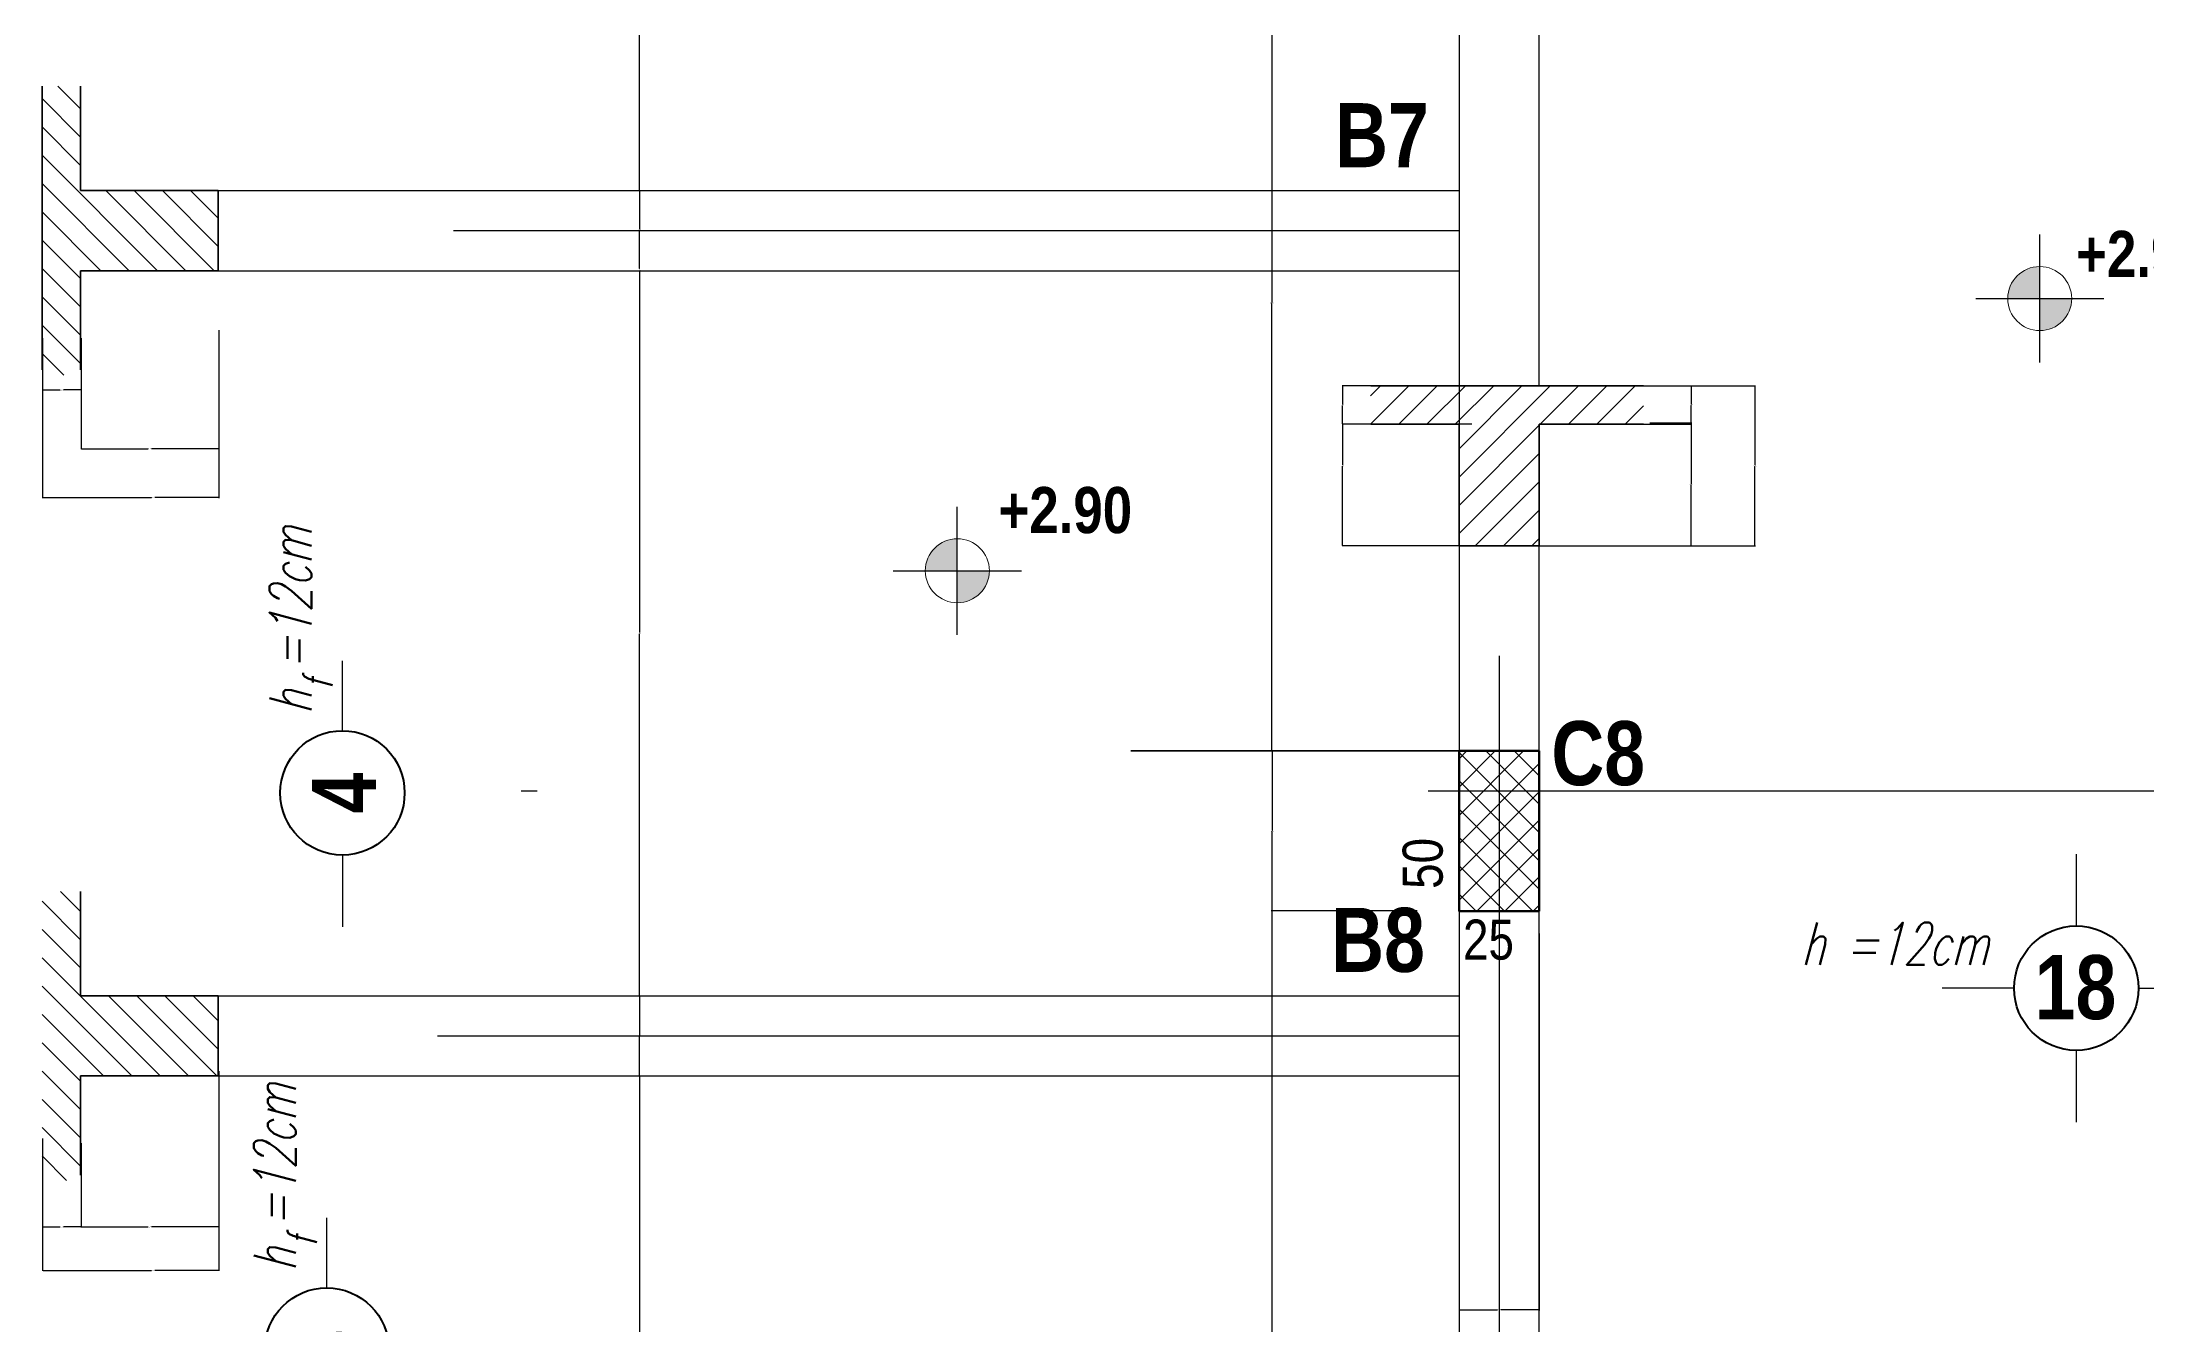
# Model space of a CAD drawing. Header units: millimetres. Extents: x 62 to 4126, y 148 to 2776.
# Drawn here: x 1125 to 1783, y 1011 to 1412 of the extents above; entities that cross this region are included whole.
import ezdxf

# ---------------------------------------------------------------- set-up
doc = ezdxf.new("R2010")
doc.units = ezdxf.units.MM
doc.linetypes.add('DASHDOT', pattern=[25.4, 12.7, -6.35, 0, -6.35])
doc.linetypes.add('Solid Line copy-002', pattern=[1150, 5, -278.333333, 595, -271.666667])
for name, color, linetype, lineweight in [('! Plochi sech', 210, 'Continuous', 25), ('!Armirovka', 210, 'Continuous', 35), ('!Column', 10, 'Continuous', 50), ('!Dimension', 70, 'Continuous', 25), ('!Hatch', 70, 'Continuous', 25), ('!Hf', 132, 'Continuous', 25), ('035', 30, 'Continuous', 30), ('Osi', 70, 'DASHDOT', 25)]:
    doc.layers.add(name, color=color, linetype=linetype, lineweight=lineweight)
doc.layers.add('text', color=7, linetype='Continuous')
doc.styles.add('GENERATED_STYLE_3', font='ARIALNB.TTF')
doc.styles.get("Standard").update_dxf_attribs({"font": 'arial.ttf'})
doc.styles.add('АRM_nadpis', font='simplex.shx', dxfattribs={"width": 0.7, "oblique": 15})
doc.dimstyles.get("Standard").update_dxf_attribs({"dimtxt": 2.5, "dimasz": 2.5, "dimexe": 1.25, "dimexo": 0.625, "dimtad": 1, "dimtxsty": 'Standard', "dimcen": 2.5, "dimazin": 3, "dimtfac": 1, "dimtmove": 0, "dimatfit": 3})

# ---------------------------------------------------------------- blocks, each defined once
blk = doc.blocks.new('*D2216')
at = {"layer": '!Dimension', "color": 0, "lineweight": -2}
for p, q in [((1567.84, 1503.16), (1509.23, 1503.16)), ((1509.41, 1502.98), (1509.41, 1330.72)), ((1509.41, 1190.84), (1509.41, 1330.36)), ((1567.84, 1190.66), (1509.23, 1190.66))]:
    blk.add_line(p, q, dxfattribs=at)
at = {"layer": '!Dimension', "color": 0}
for points in [[(1509.44, 1502.98), (1509.38, 1502.98), (1509.41, 1503.16)], [(1509.38, 1190.84), (1509.44, 1190.84), (1509.41, 1190.66)]]:
    blk.add_solid(points, dxfattribs=at)
at = {"layer": 'Defpoints', "color": 0}
for p in [(1567.91, 1503.16), (1509.41, 1190.66), (1567.91, 1190.66)]:
    blk.add_point(p, dxfattribs=at)
at = {"layer": '!Dimension', "color": 0, "insert": (1509.41, 1330.54), "char_height": 0.18, "attachment_point": 5}
blk.add_mtext('\\A1;312.5000', dxfattribs=at)
blk = doc.blocks.new('*D2217')
at = {"layer": '!Dimension', "color": 0, "lineweight": -2}
for p, q in [((1554.84, 1190.66), (1509.38, 1190.66)), ((1509.56, 1190.48), (1509.56, 1165.84)), ((1509.56, 1140.84), (1509.56, 1165.48)), ((1554.84, 1140.66), (1509.38, 1140.66))]:
    blk.add_line(p, q, dxfattribs=at)
at = {"layer": '!Dimension', "color": 0}
for points in [[(1509.59, 1190.48), (1509.53, 1190.48), (1509.56, 1190.66)], [(1509.53, 1140.84), (1509.59, 1140.84), (1509.56, 1140.66)]]:
    blk.add_solid(points, dxfattribs=at)
at = {"layer": 'Defpoints', "color": 0}
for p in [(1509.56, 1190.66), (1554.91, 1190.66), (1554.91, 1140.66)]:
    blk.add_point(p, dxfattribs=at)
at = {"layer": '!Dimension', "color": 0, "insert": (1509.56, 1165.66), "char_height": 0.18, "attachment_point": 5}
blk.add_mtext('\\A1;50.0000', dxfattribs=at)
blk = doc.blocks.new('*D2336')
at = {"color": 0, "linetype": 'Continuous', "lineweight": -2}
for p, q in [((1571.84, 1304.66), (1531.33, 1304.66)), ((1531.51, 1304.48), (1531.51, 1298.84)), ((1531.51, 1292.84), (1531.51, 1298.48)), ((1571.84, 1292.66), (1531.33, 1292.66))]:
    blk.add_line(p, q, dxfattribs=at)
at = {"color": 0}
for points in [[(1531.54, 1304.48), (1531.48, 1304.48), (1531.51, 1304.66)], [(1531.48, 1292.84), (1531.54, 1292.84), (1531.51, 1292.66)]]:
    blk.add_solid(points, dxfattribs=at)
at = {"layer": 'Defpoints', "color": 0}
for p in [(1531.51, 1304.66), (1571.91, 1304.66), (1571.91, 1292.66)]:
    blk.add_point(p, dxfattribs=at)
at = {"color": 0, "lineweight": 25, "insert": (1531.51, 1298.66), "char_height": 0.18, "attachment_point": 5}
blk.add_mtext('\\A1;12.0000', dxfattribs=at)
blk = doc.blocks.new('*D2337')
at = {"color": 0, "linetype": 'Continuous', "lineweight": -2}
for p, q in [((1567.84, 1292.66), (1531.33, 1292.66)), ((1531.51, 1292.48), (1531.51, 1279.84)), ((1531.51, 1254.84), (1531.51, 1279.48)), ((1567.84, 1254.66), (1531.33, 1254.66))]:
    blk.add_line(p, q, dxfattribs=at)
at = {"color": 0}
for points in [[(1531.54, 1292.48), (1531.48, 1292.48), (1531.51, 1292.66)], [(1531.48, 1254.84), (1531.54, 1254.84), (1531.51, 1254.66)]]:
    blk.add_solid(points, dxfattribs=at)
at = {"layer": 'Defpoints', "color": 0}
for p in [(1567.91, 1292.66), (1531.51, 1254.66), (1567.91, 1254.66)]:
    blk.add_point(p, dxfattribs=at)
at = {"color": 0, "lineweight": 25, "insert": (1531.51, 1279.66), "char_height": 0.18, "attachment_point": 5}
blk.add_mtext('\\A1;38.0000', dxfattribs=at)
blk = doc.blocks.new('*D2338')
at = {"layer": '! Plochi sech', "color": 0, "lineweight": -2}
for p, q in [((1625.47, 1304.66), (1640.64, 1304.66)), ((1640.46, 1304.48), (1640.46, 1298.84)), ((1640.46, 1292.84), (1640.46, 1298.48)), ((1625.47, 1292.66), (1640.64, 1292.66))]:
    blk.add_line(p, q, dxfattribs=at)
at = {"layer": '! Plochi sech', "color": 0}
for points in [[(1640.49, 1304.48), (1640.43, 1304.48), (1640.46, 1304.66)], [(1640.43, 1292.84), (1640.49, 1292.84), (1640.46, 1292.66)]]:
    blk.add_solid(points, dxfattribs=at)
at = {"layer": 'Defpoints', "color": 0}
for p in [(1625.41, 1304.66), (1625.41, 1292.66), (1640.46, 1292.66)]:
    blk.add_point(p, dxfattribs=at)
at = {"layer": '! Plochi sech', "color": 0, "insert": (1640.46, 1298.66), "char_height": 0.18, "attachment_point": 5}
blk.add_mtext('\\A1;12.0000', dxfattribs=at)
blk = doc.blocks.new('*D2339')
at = {"layer": '! Plochi sech', "color": 0, "lineweight": -2}
for p, q in [((1627.47, 1293.16), (1640.59, 1293.16)), ((1640.41, 1292.98), (1640.41, 1274.09)), ((1640.41, 1254.84), (1640.41, 1273.73)), ((1592.97, 1254.66), (1640.59, 1254.66))]:
    blk.add_line(p, q, dxfattribs=at)
at = {"layer": '! Plochi sech', "color": 0}
for points in [[(1640.44, 1292.98), (1640.38, 1292.98), (1640.41, 1293.16)], [(1640.38, 1254.84), (1640.44, 1254.84), (1640.41, 1254.66)]]:
    blk.add_solid(points, dxfattribs=at)
at = {"layer": 'Defpoints', "color": 0}
for p in [(1627.41, 1293.16), (1592.91, 1254.66), (1640.41, 1254.66)]:
    blk.add_point(p, dxfattribs=at)
at = {"layer": '! Plochi sech', "color": 0, "insert": (1640.41, 1273.91), "char_height": 0.18, "attachment_point": 5}
blk.add_mtext('\\A1;38.5000', dxfattribs=at)
blk = doc.blocks.new('*D2340')
at = {"layer": '! Plochi sech', "color": 0, "lineweight": -2}
for p, q in [((1625.47, 1304.66), (1660.49, 1304.66)), ((1660.31, 1304.48), (1660.31, 1279.84)), ((1660.31, 1254.84), (1660.31, 1279.48)), ((1592.97, 1254.66), (1660.49, 1254.66))]:
    blk.add_line(p, q, dxfattribs=at)
at = {"layer": '! Plochi sech', "color": 0}
for points in [[(1660.34, 1304.48), (1660.28, 1304.48), (1660.31, 1304.66)], [(1660.28, 1254.84), (1660.34, 1254.84), (1660.31, 1254.66)]]:
    blk.add_solid(points, dxfattribs=at)
at = {"layer": 'Defpoints', "color": 0}
for p in [(1625.41, 1304.66), (1592.91, 1254.66), (1660.31, 1254.66)]:
    blk.add_point(p, dxfattribs=at)
at = {"layer": '! Plochi sech', "color": 0, "insert": (1660.31, 1279.66), "char_height": 0.18, "attachment_point": 5}
blk.add_mtext('\\A1;50.0000', dxfattribs=at)
blk = doc.blocks.new('*D2400')
at = {"layer": '!Dimension', "color": 0, "lineweight": -2}
for p, q in [((1567.91, 1133.6), (1567.91, 1015.92)), ((1592.91, 1133.6), (1592.91, 1015.92)), ((1568.09, 1016.1), (1579.87, 1016.1)), ((1592.73, 1016.1), (1580.94, 1016.1))]:
    blk.add_line(p, q, dxfattribs=at)
at = {"layer": '!Dimension', "color": 0}
for points in [[(1568.09, 1016.13), (1568.09, 1016.07), (1567.91, 1016.1)], [(1592.73, 1016.07), (1592.73, 1016.13), (1592.91, 1016.1)]]:
    blk.add_solid(points, dxfattribs=at)
at = {"layer": 'Defpoints', "color": 0}
for p in [(1567.91, 1133.66), (1592.91, 1133.66), (1592.91, 1016.1)]:
    blk.add_point(p, dxfattribs=at)
at = {"layer": '!Dimension', "color": 0, "insert": (1580.41, 1016.1), "char_height": 0.18, "attachment_point": 5}
blk.add_mtext('\\A1;25.0000', dxfattribs=at)
blk = doc.blocks.new('*D2426')
at = {"layer": '!Dimension', "color": 0, "lineweight": -2}
for p, q in [((1311.91, 1088.98), (1311.91, 975.84)), ((1311.97, 1089.16), (1312.09, 1089.16)), ((1311.91, 862.34), (1311.91, 975.48)), ((1311.97, 862.16), (1312.09, 862.16))]:
    blk.add_line(p, q, dxfattribs=at)
at = {"layer": '!Dimension', "color": 0}
for points in [[(1311.94, 1088.98), (1311.88, 1088.98), (1311.91, 1089.16)], [(1311.88, 862.34), (1311.94, 862.34), (1311.91, 862.16)]]:
    blk.add_solid(points, dxfattribs=at)
at = {"layer": 'Defpoints', "color": 0}
for p in [(1311.91, 1089.16), (1311.91, 1089.16), (1311.91, 862.16)]:
    blk.add_point(p, dxfattribs=at)
at = {"layer": '!Dimension', "color": 0, "insert": (1311.91, 975.66), "char_height": 0.18, "attachment_point": 5}
blk.add_mtext('\\A1;227.0000', dxfattribs=at)
blk = doc.blocks.new('*D2427')
at = {"layer": '!Dimension', "color": 0, "lineweight": -2}
for p, q in [((1311.91, 1340.48), (1311.91, 1227.59)), ((1311.97, 1340.66), (1312.09, 1340.66)), ((1311.91, 1114.34), (1311.91, 1227.23)), ((1311.97, 1114.16), (1312.09, 1114.16))]:
    blk.add_line(p, q, dxfattribs=at)
at = {"layer": '!Dimension', "color": 0}
for points in [[(1311.94, 1340.48), (1311.88, 1340.48), (1311.91, 1340.66)], [(1311.88, 1114.34), (1311.94, 1114.34), (1311.91, 1114.16)]]:
    blk.add_solid(points, dxfattribs=at)
at = {"layer": 'Defpoints', "color": 0}
for p in [(1311.91, 1340.66), (1311.91, 1340.66), (1311.91, 1114.16)]:
    blk.add_point(p, dxfattribs=at)
at = {"layer": '!Dimension', "color": 0, "insert": (1311.91, 1227.41), "char_height": 0.18, "attachment_point": 5}
blk.add_mtext('\\A1;226.5000', dxfattribs=at)
blk = doc.blocks.new('*D2428')
at = {"layer": '!Dimension', "color": 0, "lineweight": -2}
for p, q in [((1311.91, 1591.98), (1311.91, 1479.09)), ((1311.97, 1592.16), (1312.09, 1592.16)), ((1311.91, 1365.84), (1311.91, 1478.73)), ((1311.97, 1365.66), (1312.09, 1365.66))]:
    blk.add_line(p, q, dxfattribs=at)
at = {"layer": '!Dimension', "color": 0}
for points in [[(1311.94, 1591.98), (1311.88, 1591.98), (1311.91, 1592.16)], [(1311.88, 1365.84), (1311.94, 1365.84), (1311.91, 1365.66)]]:
    blk.add_solid(points, dxfattribs=at)
at = {"layer": 'Defpoints', "color": 0}
for p in [(1311.91, 1592.16), (1311.91, 1592.16), (1311.91, 1365.66)]:
    blk.add_point(p, dxfattribs=at)
at = {"layer": '!Dimension', "color": 0, "insert": (1311.91, 1478.91), "char_height": 0.18, "attachment_point": 5}
blk.add_mtext('\\A1;226.5000', dxfattribs=at)
blk = doc.blocks.new('A$C08487612')
at = {"layer": '!Hf', "color": 4, "linetype": 'Continuous', "lineweight": 25}
for p, q in [((228.1, 613), (228.1, 831.2)), ((228.1, 224.3), (228.1, 0))]:
    blk.add_line(p, q, dxfattribs=at)
at = {"layer": '!Hf', "color": 4, "linetype": 'Continuous', "lineweight": 40}
blk.add_circle((228.1, 418.7), 194.3, dxfattribs=at)
at = {"layer": '!Hf', "style": 'АRM_nadpis', "oblique": 15, "width": 0.7}
for s, height, p in [('h =12cm', 131.22, (131.2, 663.4)), ('f', 91.9, (197.3, 741.8))]:
    blk.add_text(s, height=height, rotation=90, dxfattribs=at).set_placement(p)
at = {"layer": '!Hf', "color": 4, "linetype": 'Continuous', "lineweight": 5, "insert": (132.8, 418.7), "char_height": 200, "attachment_point": 2, "rotation": 90, "style": 'GENERATED_STYLE_3'}
blk.add_mtext('5', dxfattribs=at)
blk = doc.blocks.new('A$C7118115C')
at = {"layer": '!Hf', "color": 4, "linetype": 'Continuous', "lineweight": 25}
for p, q in [((228.1, 613), (228.1, 831.2)), ((228.1, 224.3), (228.1, 0))]:
    blk.add_line(p, q, dxfattribs=at)
at = {"layer": '!Hf', "color": 4, "linetype": 'Continuous', "lineweight": 40}
blk.add_circle((228.1, 418.7), 194.3, dxfattribs=at)
at = {"layer": '!Hf', "style": 'АRM_nadpis', "oblique": 15, "width": 0.7}
for s, height, p in [('h =12cm', 131.22, (131.2, 663.4)), ('f', 91.9, (197.3, 741.8))]:
    blk.add_text(s, height=height, rotation=90, dxfattribs=at).set_placement(p)
at = {"layer": '!Hf', "color": 4, "linetype": 'Continuous', "lineweight": 5, "insert": (132.8, 418.7), "char_height": 200, "attachment_point": 2, "rotation": 90, "style": 'GENERATED_STYLE_3'}
blk.add_mtext('4', dxfattribs=at)
blk = doc.blocks.new('*D2434')
at = {"layer": '!Dimension', "color": 0, "lineweight": -2}
for p, q in [((1311.84, 1114.16), (1311.73, 1114.16)), ((1311.91, 1113.98), (1311.91, 1101.84)), ((1311.91, 1089.34), (1311.91, 1101.48)), ((1311.84, 1089.16), (1311.73, 1089.16))]:
    blk.add_line(p, q, dxfattribs=at)
at = {"layer": '!Dimension', "color": 0}
for points in [[(1311.94, 1113.98), (1311.88, 1113.98), (1311.91, 1114.16)], [(1311.88, 1089.34), (1311.94, 1089.34), (1311.91, 1089.16)]]:
    blk.add_solid(points, dxfattribs=at)
at = {"layer": 'Defpoints', "color": 0}
for p in [(1311.91, 1114.16), (1311.91, 1089.16), (1311.91, 1089.16)]:
    blk.add_point(p, dxfattribs=at)
at = {"layer": '!Dimension', "color": 0, "insert": (1311.91, 1101.66), "char_height": 0.18, "attachment_point": 5}
blk.add_mtext('\\A1;25.0000', dxfattribs=at)
blk = doc.blocks.new('*D2435')
at = {"layer": '!Dimension', "color": 0, "lineweight": -2}
for p, q in [((1311.84, 1365.66), (1311.73, 1365.66)), ((1311.91, 1365.48), (1311.91, 1353.59)), ((1311.91, 1341.34), (1311.91, 1353.23)), ((1311.84, 1341.16), (1311.73, 1341.16))]:
    blk.add_line(p, q, dxfattribs=at)
at = {"layer": '!Dimension', "color": 0}
for points in [[(1311.94, 1365.48), (1311.88, 1365.48), (1311.91, 1365.66)], [(1311.88, 1341.34), (1311.94, 1341.34), (1311.91, 1341.16)]]:
    blk.add_solid(points, dxfattribs=at)
at = {"layer": 'Defpoints', "color": 0}
for p in [(1311.91, 1365.66), (1311.91, 1341.16), (1311.91, 1341.16)]:
    blk.add_point(p, dxfattribs=at)
at = {"layer": '!Dimension', "color": 0, "insert": (1311.91, 1353.41), "char_height": 0.18, "attachment_point": 5}
blk.add_mtext('\\A1;24.5000', dxfattribs=at)
blk = doc.blocks.new('*D2543')
at = {"layer": '! Plochi sech', "color": 0, "lineweight": -2}
for p, q in [((1125.41, 1068.1), (1125.41, 1041.79)), ((1137.41, 1068.1), (1137.41, 1041.79)), ((1125.59, 1041.97), (1130.88, 1041.97)), ((1137.23, 1041.97), (1131.93, 1041.97))]:
    blk.add_line(p, q, dxfattribs=at)
at = {"layer": '! Plochi sech', "color": 0}
for points in [[(1125.59, 1042), (1125.59, 1041.94), (1125.41, 1041.97)], [(1137.23, 1041.94), (1137.23, 1042), (1137.41, 1041.97)]]:
    blk.add_solid(points, dxfattribs=at)
at = {"layer": 'Defpoints', "color": 0}
for p in [(1125.41, 1068.16), (1137.41, 1068.16), (1137.41, 1041.97)]:
    blk.add_point(p, dxfattribs=at)
at = {"layer": '! Plochi sech', "color": 0, "insert": (1131.41, 1041.97), "char_height": 0.18, "attachment_point": 5}
blk.add_mtext('\\A1;12.0000', dxfattribs=at)
blk = doc.blocks.new('*D2544')
at = {"layer": '! Plochi sech', "color": 0, "lineweight": -2}
for p, q in [((1180.41, 1089.1), (1180.41, 1041.79)), ((1137.41, 1068.1), (1137.41, 1041.79)), ((1137.59, 1041.97), (1158.37, 1041.97)), ((1180.23, 1041.97), (1159.44, 1041.97))]:
    blk.add_line(p, q, dxfattribs=at)
at = {"layer": '! Plochi sech', "color": 0}
for points in [[(1137.59, 1042), (1137.59, 1041.94), (1137.41, 1041.97)], [(1180.23, 1041.94), (1180.23, 1042), (1180.41, 1041.97)]]:
    blk.add_solid(points, dxfattribs=at)
at = {"layer": 'Defpoints', "color": 0}
for p in [(1180.41, 1089.16), (1137.41, 1068.16), (1180.41, 1041.97)]:
    blk.add_point(p, dxfattribs=at)
at = {"layer": '! Plochi sech', "color": 0, "insert": (1158.91, 1041.97), "char_height": 0.18, "attachment_point": 5}
blk.add_mtext('\\A1;43.0000', dxfattribs=at)
blk = doc.blocks.new('*D2545')
at = {"layer": '! Plochi sech', "color": 0, "lineweight": -2}
for p, q in [((1180.41, 1090.6), (1180.41, 1028.22)), ((1125.41, 1069.6), (1125.41, 1028.22)), ((1125.59, 1028.4), (1159.37, 1028.4)), ((1180.23, 1028.4), (1160.44, 1028.4))]:
    blk.add_line(p, q, dxfattribs=at)
at = {"layer": '! Plochi sech', "color": 0}
for points in [[(1125.59, 1028.43), (1125.59, 1028.37), (1125.41, 1028.4)], [(1180.23, 1028.37), (1180.23, 1028.43), (1180.41, 1028.4)]]:
    blk.add_solid(points, dxfattribs=at)
at = {"layer": 'Defpoints', "color": 0}
for p in [(1180.41, 1090.66), (1125.41, 1069.66), (1180.41, 1028.4)]:
    blk.add_point(p, dxfattribs=at)
at = {"layer": '! Plochi sech', "color": 0, "insert": (1159.91, 1028.4), "char_height": 0.18, "attachment_point": 5}
blk.add_mtext('\\A1;55.0000', dxfattribs=at)
blk = doc.blocks.new('*D2546')
at = {"layer": '! Plochi sech', "color": 0, "lineweight": -2}
for p, q in [((1125.41, 1319.6), (1125.41, 1303.21)), ((1137.41, 1319.6), (1137.41, 1303.21)), ((1125.59, 1303.39), (1130.88, 1303.39)), ((1137.23, 1303.39), (1131.93, 1303.39))]:
    blk.add_line(p, q, dxfattribs=at)
at = {"layer": '! Plochi sech', "color": 0}
for points in [[(1125.59, 1303.42), (1125.59, 1303.36), (1125.41, 1303.39)], [(1137.23, 1303.36), (1137.23, 1303.42), (1137.41, 1303.39)]]:
    blk.add_solid(points, dxfattribs=at)
at = {"layer": 'Defpoints', "color": 0}
for p in [(1125.41, 1319.66), (1137.41, 1319.66), (1137.41, 1303.39)]:
    blk.add_point(p, dxfattribs=at)
at = {"layer": '! Plochi sech', "color": 0, "insert": (1131.41, 1303.39), "char_height": 0.18, "attachment_point": 5}
blk.add_mtext('\\A1;12.0000', dxfattribs=at)
blk = doc.blocks.new('*D2547')
at = {"layer": '! Plochi sech', "color": 0, "lineweight": -2}
for p, q in [((1180.41, 1322.1), (1180.41, 1284.85)), ((1137.41, 1311.1), (1137.41, 1284.85)), ((1137.59, 1285.03), (1158.37, 1285.03)), ((1180.23, 1285.03), (1159.44, 1285.03))]:
    blk.add_line(p, q, dxfattribs=at)
at = {"layer": '! Plochi sech', "color": 0}
for points in [[(1137.59, 1285.06), (1137.59, 1285), (1137.41, 1285.03)], [(1180.23, 1285), (1180.23, 1285.06), (1180.41, 1285.03)]]:
    blk.add_solid(points, dxfattribs=at)
at = {"layer": 'Defpoints', "color": 0}
for p in [(1180.41, 1322.16), (1137.41, 1311.16), (1180.41, 1285.03)]:
    blk.add_point(p, dxfattribs=at)
at = {"layer": '! Plochi sech', "color": 0, "insert": (1158.91, 1285.03), "char_height": 0.18, "attachment_point": 5}
blk.add_mtext('\\A1;43.0000', dxfattribs=at)
blk = doc.blocks.new('*D2548')
at = {"layer": '! Plochi sech', "color": 0, "lineweight": -2}
for p, q in [((1180.41, 1322.1), (1180.41, 1269.59)), ((1125.41, 1311.1), (1125.41, 1269.59)), ((1125.59, 1269.77), (1159.37, 1269.77)), ((1180.23, 1269.77), (1160.44, 1269.77))]:
    blk.add_line(p, q, dxfattribs=at)
at = {"layer": '! Plochi sech', "color": 0}
for points in [[(1125.59, 1269.8), (1125.59, 1269.74), (1125.41, 1269.77)], [(1180.23, 1269.74), (1180.23, 1269.8), (1180.41, 1269.77)]]:
    blk.add_solid(points, dxfattribs=at)
at = {"layer": 'Defpoints', "color": 0}
for p in [(1180.41, 1322.16), (1125.41, 1311.16), (1180.41, 1269.77)]:
    blk.add_point(p, dxfattribs=at)
at = {"layer": '! Plochi sech', "color": 0, "insert": (1159.9, 1269.77), "char_height": 0.18, "attachment_point": 5}
blk.add_mtext('\\A1;55.0000', dxfattribs=at)
blk = doc.blocks.new('*D2571')
at = {"layer": '!Dimension', "color": 0, "lineweight": -2}
for p, q in [((1554.84, 1140.66), (1509.23, 1140.66)), ((1509.41, 1140.48), (1509.41, 1005.09)), ((1509.41, 869.34), (1509.41, 1004.73)), ((1554.84, 869.16), (1509.23, 869.16))]:
    blk.add_line(p, q, dxfattribs=at)
at = {"layer": '!Dimension', "color": 0}
for points in [[(1509.44, 1140.48), (1509.38, 1140.48), (1509.41, 1140.66)], [(1509.38, 869.34), (1509.44, 869.34), (1509.41, 869.16)]]:
    blk.add_solid(points, dxfattribs=at)
at = {"layer": 'Defpoints', "color": 0}
for p in [(1509.41, 1140.66), (1554.91, 1140.66), (1554.91, 869.16)]:
    blk.add_point(p, dxfattribs=at)
at = {"layer": '!Dimension', "color": 0, "insert": (1509.41, 1004.91), "char_height": 0.18, "attachment_point": 5}
blk.add_mtext('\\A1;271.5000', dxfattribs=at)

msp = doc.modelspace()

# ---------------------------------------------------------------- hatches: boundary and pattern name
at = {"layer": '!Hatch'}
h = msp.add_hatch(dxfattribs=at)
h.set_pattern_fill('ANSI37', color=256, scale=50)
h.set_pattern_definition([(45, (-894949.697, -493471.8046), (-4.419417382, 4.419417382), []), (135, (-894949.697, -493471.8046), (-4.419417382, -4.419417382), [])])
h.paths.add_polyline_path([(1580.417, 1190.637), (1567.917, 1190.637), (1567.917, 1165.635), (1580.417, 1165.637)])
h.paths.add_polyline_path([(1592.917, 1190.637), (1580.417, 1190.637), (1580.417, 1165.637), (1592.917, 1165.639)])
h.paths.add_polyline_path([(1580.417, 1165.637), (1580.417, 1142.857), (1592.917, 1142.857), (1592.917, 1165.639)])
h.paths.add_polyline_path([(1580.417, 1165.637), (1567.917, 1165.635), (1567.917, 1142.857), (1580.417, 1142.857)])
h.paths.add_polyline_path([(1580.417, 1142.857), (1567.917, 1142.857), (1567.917, 1140.637), (1580.417, 1140.637)])
h.paths.add_polyline_path([(1592.917, 1142.857), (1580.417, 1142.857), (1580.417, 1140.637), (1592.917, 1140.637)])
at = {"linetype": 'Continuous', "lineweight": 25}
h = msp.add_hatch(dxfattribs=at)
h.set_pattern_fill('ANSI31', scale=50, angle=90, style=0)
h.set_pattern_definition([(135, (485585.756, -882820.1455), (-4.419417382, -4.419417382), [])])
h.paths.add_polyline_path([(1137.237, 1365.63), (1137.237, 1398.258), (1125.237, 1398.258), (1125.237, 1308.002), (1137.237, 1308.002), (1137.237, 1340.63), (1180.237, 1340.63), (1180.237, 1365.63)])
at = {"linetype": 'Continuous', "lineweight": 20}
h = msp.add_hatch(color=7, dxfattribs=at)
h.paths.add_polyline_path([(1739.308, 1331.918), (1749.308, 1331.918), (1749.308, 1341.918, 0.4142136)])
h.paths.add_polyline_path([(1749.308, 1331.918), (1749.308, 1321.918, 0.4142136), (1759.308, 1331.918)])
h = msp.add_hatch(dxfattribs=at)
h.set_pattern_fill('ANSI31', scale=50, style=0)
h.set_pattern_definition([(45, (-892800.597, -495362.454), (-4.419417382, 4.419417382), [])])
h.paths.add_polyline_path([(1592.919, 1290.646), (1592.919, 1292.646), (1625.547, 1292.646), (1625.547, 1304.646), (1540.205, 1304.646), (1540.205, 1292.646), (1567.919, 1292.646), (1567.919, 1254.646), (1592.919, 1254.646)])
h = msp.add_hatch(color=7, dxfattribs=at)
h.paths.add_polyline_path([(1401.156, 1246.908), (1411.156, 1246.908), (1411.156, 1256.908, 0.4142136)])
h.paths.add_polyline_path([(1411.156, 1246.908), (1411.156, 1236.908, 0.4142136), (1421.156, 1246.908)])
at = {"linetype": 'Continuous', "lineweight": 25}
h = msp.add_hatch(dxfattribs=at)
h.set_pattern_fill('ANSI31', scale=50, angle=90, style=0)
h.set_pattern_definition([(135, (485585.75, -883053.139), (-4.419417382, -4.419417382), [])])
h.paths.add_polyline_path([(1137.231, 1114.137), (1137.231, 1146.765), (1125.231, 1146.765), (1125.231, 1056.508), (1137.231, 1056.508), (1137.231, 1089.137), (1180.231, 1089.137), (1180.231, 1114.137)])

# ---------------------------------------------------------------- linework, layer by layer
at = {"layer": '!Armirovka', "color": 2}
msp.add_line((1592.917, 1190.637), (1465.405, 1190.637), dxfattribs=at)
at = {"layer": '!Column'}
msp.add_lwpolyline([(1567.917, 1190.637), (1567.917, 1140.637), (1592.917, 1140.637), (1592.917, 1190.637)], close=True, dxfattribs=at)
at = {"color": 7, "linetype": 'Continuous', "lineweight": 25}
for p, q in [((1567.921, 1409.618), (1567.921, 1385.117)), ((1749.308, 1311.918), (1749.308, 1351.918)), ((1729.308, 1331.918), (1769.308, 1331.918)), ((1411.156, 1226.908), (1411.156, 1266.908)), ((1391.156, 1246.908), (1431.156, 1246.908))]:
    msp.add_line(p, q, dxfattribs=at)
at = {"color": 3, "linetype": 'Continuous', "lineweight": 35}
for p, q in [((1125.237, 1309.669), (1125.237, 1398.258)), ((1137.237, 1365.63), (1137.237, 1398.258)), ((1137.237, 1365.63), (1180.237, 1365.63)), ((1180.237, 1340.63), (1180.237, 1365.63)), ((1137.237, 1340.63), (1180.237, 1340.63)), ((1137.237, 1309.669), (1137.237, 1340.63)), ((1540.291, 1304.646), (1625.547, 1304.646)), ((1540.291, 1292.646), (1567.919, 1292.646)), ((1567.919, 1292.646), (1567.919, 1254.646)), ((1592.919, 1292.646), (1625.547, 1292.646)), ((1592.919, 1292.646), (1592.919, 1254.646)), ((1567.919, 1254.646), (1592.919, 1254.646)), ((1137.231, 1114.137), (1137.231, 1146.765)), ((1137.231, 1114.137), (1180.231, 1114.137)), ((1180.222, 1089.137), (1180.222, 1114.137)), ((1137.231, 1089.137), (1180.231, 1089.137)), ((1137.231, 1058.175), (1137.231, 1089.137))]:
    msp.add_line(p, q, dxfattribs=at)
at = {"color": 4, "linetype": 'Continuous', "lineweight": 25}
for p, q in [((1760.725, 1158.4), (1760.725, 1135.966)), ((1741.292, 1116.533), (1718.857, 1116.533)), ((1780.158, 1116.533), (1801.981, 1116.533)), ((1760.725, 1097.099), (1760.725, 1074.665))]:
    msp.add_line(p, q, dxfattribs=at)
at = {"color": 7, "linetype": 'Continuous', "lineweight": 20}
for centre in [(1749.308, 1331.918), (1411.156, 1246.908)]:
    msp.add_circle(centre, 10, dxfattribs=at)
at = {"color": 4, "linetype": 'Continuous', "lineweight": 40}
msp.add_circle((1760.725, 1116.533), 19.433, dxfattribs=at)
at = {"layer": '035'}
for p, q in [((1567.921, 1505.63), (1567.919, 1304.646)), ((1592.919, 1304.646), (1592.921, 1505.63)), ((1180.237, 1365.63), (1567.92, 1365.63)), ((1180.237, 1340.63), (1567.92, 1340.63)), ((1567.919, 1313.504), (1567.906, 860.761)), ((1592.906, 829.088), (1592.919, 1290.646)), ((1180.222, 1114.137), (1567.913, 1114.137)), ((1180.222, 1089.137), (1567.913, 1089.137))]:
    msp.add_line(p, q, dxfattribs=at)
at = {"layer": 'Osi', "linetype": 'Solid Line copy-002', "lineweight": 25}
for p, q in [((1580.421, 2653.659), (1580.421, 211.257)), ((970.421, 1353.13), (1567.92, 1353.13)), ((124.878, 1178.137), (4062.963, 1178.137)), ((965.411, 1101.637), (1567.913, 1101.637))]:
    msp.add_line(p, q, dxfattribs=at)

# ---------------------------------------------------------------- block references
at = {"layer": '!Hf', "xscale": 0.1, "yscale": 0.1, "zscale": 0.1}
for name, p in [('A$C7118115C', (1196.252, 1135.656)), ('A$C08487612', (1191.364, 961.658))]:
    msp.add_blockref(name, p, dxfattribs=at)

# ---------------------------------------------------------------- texts
at = {"layer": 'text', "style": 'АRM_nadpis', "oblique": 15, "width": 0.7}
msp.add_text('h =12cm', height=13.122, dxfattribs=at).set_placement((1674.692, 1123.884))
at = {"layer": 'text', "color": 3, "linetype": 'Continuous', "lineweight": 5, "char_height": 20, "attachment_point": 2, "style": 'GENERATED_STYLE_3'}
for s, insert in [('B7', (1543.807, 1392.947)), ('B8', (1542.597, 1141.629))]:
    msp.add_mtext(s, dxfattribs=dict(at, insert=insert))
at = {"layer": 'text', "color": 6, "linetype": 'Continuous', "lineweight": 5, "attachment_point": 2, "style": 'GENERATED_STYLE_3'}
for s, insert, char_height in [('+2.90', (1781.54, 1353.071), 14.4), ('+2.90', (1444.888, 1273.061), 14.4), ('C8', (1611.364, 1199.936), 20), ('{\\fArial Narrow|b0|i0|c204|p34;25}', (1577.089, 1137.967), 12.5)]:
    msp.add_mtext(s, dxfattribs=dict(at, insert=insert, char_height=char_height))
at = {"layer": 'text', "color": 6, "linetype": 'Continuous', "lineweight": 5, "insert": (1550.275, 1155.506), "char_height": 12.5, "attachment_point": 2, "rotation": 90, "style": 'GENERATED_STYLE_3'}
msp.add_mtext('{\\fArial Narrow|b0|i0|c204|p34;50}', dxfattribs=at)
at = {"layer": 'text', "color": 4, "linetype": 'Continuous', "lineweight": 5, "insert": (1760.481, 1126.862), "char_height": 20, "attachment_point": 2, "style": 'GENERATED_STYLE_3'}
msp.add_mtext('18', dxfattribs=at)

# ---------------------------------------------------------------- dimensions: what is measured, and where the dimension line sits
at = {"layer": '! Plochi sech'}
for base, p1, p2, picture, middle in [((1180.405, 1269.766), (1125.405, 1311.16), (1180.405, 1322.16), '*D2548', (1159.904, 1269.766)), ((1180.405, 1028.4), (1125.405, 1069.66), (1180.405, 1090.66), '*D2545', (1159.905, 1028.4))]:
    dim = msp.add_linear_dim(base=base, p1=p1, p2=p2, dimstyle='Standard', dxfattribs=at)
    dim.commit()
    dim.dimension.update_dxf_attribs({"geometry": picture, "text_midpoint": middle, "dimtype": 160})
for base, p1, p2, picture, middle in [((1180.405, 1285.03), (1137.405, 1311.16), (1180.405, 1322.16), '*D2547', (1158.905, 1285.03)), ((1137.405, 1303.388), (1125.405, 1319.66), (1137.405, 1319.66), '*D2546', (1131.405, 1303.388)), ((1180.405, 1041.968), (1137.405, 1068.16), (1180.405, 1089.16), '*D2544', (1158.905, 1041.968)), ((1137.405, 1041.968), (1125.405, 1068.16), (1137.405, 1068.16), '*D2543', (1131.405, 1041.968))]:
    dim = msp.add_linear_dim(base=base, p1=p1, p2=p2, dimstyle='Standard', dxfattribs=at)
    dim.commit()
    dim.dimension.update_dxf_attribs({"geometry": picture, "text_midpoint": middle})
for base, p1, p2, picture, middle in [((1660.305, 1254.66), (1625.405, 1304.66), (1592.905, 1254.66), '*D2340', (1660.305, 1279.66)), ((1640.455, 1292.66), (1625.405, 1304.66), (1625.405, 1292.66), '*D2338', (1640.455, 1298.66)), ((1640.405, 1254.66), (1627.405, 1293.16), (1592.905, 1254.66), '*D2339', (1640.405, 1273.91))]:
    dim = msp.add_linear_dim(base=base, p1=p1, p2=p2, angle=90, dimstyle='Standard', dxfattribs=at)
    dim.commit()
    dim.dimension.update_dxf_attribs({"geometry": picture, "text_midpoint": middle})
at = {"layer": '!Dimension'}
for base, p1, p2, angle, picture, middle in [((1311.905, 1592.16), (1311.905, 1365.66), (1311.905, 1592.16), 270, '*D2428', (1311.905, 1478.91)), ((1311.905, 1341.16), (1311.905, 1365.66), (1311.905, 1341.16), 90, '*D2435', (1311.905, 1353.41)), ((1311.905, 1340.66), (1311.905, 1114.16), (1311.905, 1340.66), 270, '*D2427', (1311.905, 1227.41)), ((1509.556, 1190.66), (1554.905, 1140.66), (1554.905, 1190.66), 90, '*D2217', (1509.556, 1165.66)), ((1509.405, 1140.66), (1554.905, 869.16), (1554.905, 1140.66), 90, '*D2571', (1509.405, 1004.91)), ((1311.905, 1089.16), (1311.905, 1114.16), (1311.905, 1089.16), 90, '*D2434', (1311.905, 1101.66)), ((1311.905, 1089.16), (1311.905, 862.16), (1311.905, 1089.16), 270, '*D2426', (1311.905, 975.66))]:
    dim = msp.add_linear_dim(base=base, p1=p1, p2=p2, angle=angle, dimstyle='Standard', dxfattribs=at)
    dim.commit()
    dim.dimension.update_dxf_attribs({"geometry": picture, "text_midpoint": middle})
dim = msp.add_linear_dim(base=(1509.405, 1190.66), p1=(1567.905, 1503.16), p2=(1567.905, 1190.66), angle=90, dimstyle='Standard', dxfattribs=at)
dim.commit()
dim.dimension.update_dxf_attribs({"geometry": '*D2216', "text_midpoint": (1509.405, 1330.538), "dimtype": 160})
dim = msp.add_linear_dim(base=(1592.905, 1016.103), p1=(1567.905, 1133.66), p2=(1592.905, 1133.66), dimstyle='Standard', dxfattribs=at)
dim.commit()
dim.dimension.update_dxf_attribs({"geometry": '*D2400', "text_midpoint": (1580.405, 1016.103)})
at = {"color": 7, "linetype": 'Continuous', "lineweight": 25}
for base, p1, p2, picture, middle in [((1531.505, 1304.66), (1571.905, 1292.66), (1571.905, 1304.66), '*D2336', (1531.505, 1298.66)), ((1531.505, 1254.66), (1567.905, 1292.66), (1567.905, 1254.66), '*D2337', (1531.505, 1279.66))]:
    dim = msp.add_linear_dim(base=base, p1=p1, p2=p2, angle=90, dimstyle='Standard', dxfattribs=at)
    dim.commit()
    dim.dimension.update_dxf_attribs({"geometry": picture, "text_midpoint": middle, "dimtype": 160})

doc.saveas('drawing.dxf')
